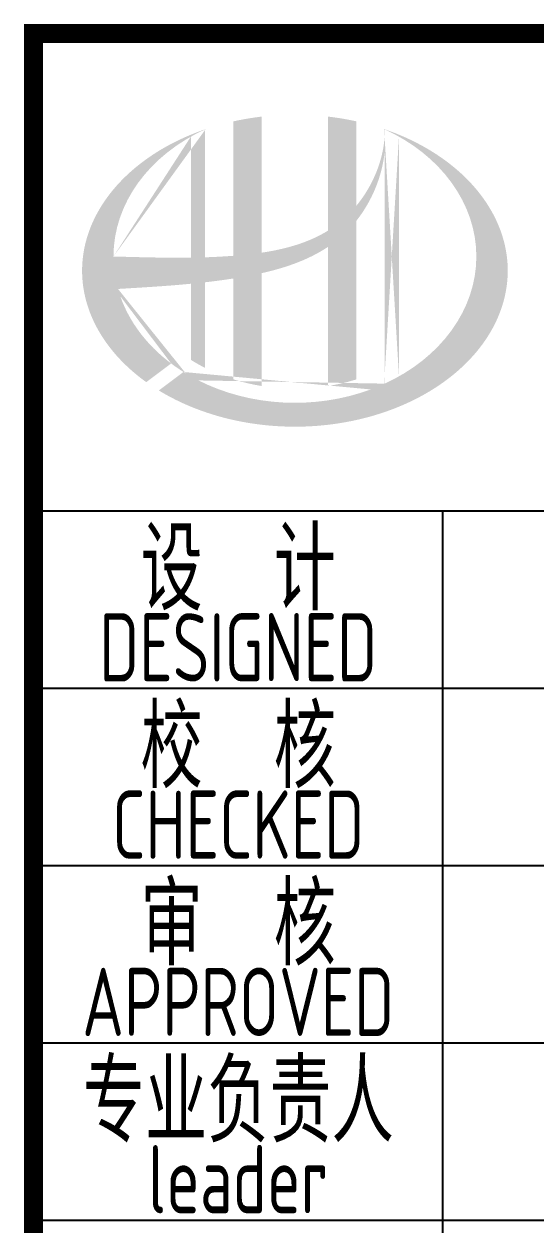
# Model space of a CAD drawing. Extents: x 5205853 to 5320510, y -422737 to -363337.
# Drawn here: x 5301475 to 5303351, y -420106 to -415702 of the extents above; entities that cross this region are included whole.
import ezdxf
from ezdxf.enums import TextEntityAlignment as Align

# ---------------------------------------------------------------- set-up
doc = ezdxf.new("R2010")
doc.units = 0
doc.header["$LTSCALE"] = 1000
doc.header["$MEASUREMENT"] = 0
doc.layers.get('0').update_dxf_attribs({"linetype": 'CONTINUOUS'})
doc.styles.add('AHD', font='sceie.shx', dxfattribs={"width": 0.7, "bigfont": 'sceic.shx'})

msp = doc.modelspace()

# ---------------------------------------------------------------- hatches: boundary and pattern name
h = msp.add_hatch(color=256)
edge = h.paths.add_edge_path()
edge.add_spline(control_points=[(5302346.1, -416615.7), (5302352.2, -416614.3), (5302358.3, -416612.9), (5302407.4, -416601), (5302450, -416588), (5302525, -416556.9), (5302557.9, -416539.9), (5302588.8, -416519.3)], knot_values=[61.629012, 61.629012, 61.629012, 61.629012, 63.330431, 63.330431, 75.353634, 75.353634, 85.398649, 85.398649, 85.398649, 85.398649], degree=3, periodic=0)
edge.add_line((5302588.8, -416519.3), (5302588.8, -417029.5))
edge.add_spline(control_points=[(5302588.8, -417029.5), (5302605.9, -417026.8), (5302622.9, -417023.5), (5302657.7, -417015.4), (5302675.4, -417010.6), (5302692.8, -417005.1)], knot_values=[4.908456, 4.908456, 4.908456, 4.908456, 4.992821, 4.992821, 5.083034, 5.083034, 5.083034, 5.083034], degree=3, periodic=0)
edge.add_line((5302692.8, -417005.1), (5302692.8, -416423.7))
edge.add_spline(control_points=[(5302692.8, -416423.7), (5302701.4, -416412.7), (5302709.6, -416401.4), (5302735.7, -416361.7), (5302751.4, -416331.8), (5302780.6, -416259), (5302791.8, -416215.2), (5302796.5, -416169.9), (5302796.7, -416168.6), (5302796.8, -416167.3)], knot_values=[97.991744, 97.991744, 97.991744, 97.991744, 101.64219, 101.64219, 110.337975, 110.337975, 121.934322, 121.934322, 122.270691, 122.270691, 122.270691, 122.270691], degree=3, periodic=0)
edge.add_line((5302796.8, -416167.3), (5302796.8, -416096.9))
edge.add_spline(control_points=[(5302796.8, -416096.9), (5302796.7, -416104.6), (5302796.3, -416112.2), (5302795.8, -416119.9)], knot_values=[126.194075, 126.194075, 126.194075, 126.194075, 128.396762, 128.396762, 128.396762, 128.396762], degree=3, periodic=0)
edge.add_spline(control_points=[(5302795.8, -416119.9), (5302795.3, -416126.1), (5302794.7, -416132.3), (5302793.9, -416138.6)], knot_values=[124.417049, 124.417049, 124.417049, 124.417049, 126.194075, 126.194075, 126.194075, 126.194075], degree=3, periodic=0)
edge.add_spline(control_points=[(5302793.9, -416138.6), (5302792.8, -416147.7), (5302791.3, -416156.8), (5302789.5, -416165.9)], knot_values=[121.80529, 121.80529, 121.80529, 121.80529, 124.417049, 124.417049, 124.417049, 124.417049], degree=3, periodic=0)
edge.add_spline(control_points=[(5302789.5, -416165.9), (5302787.1, -416178.1), (5302784.2, -416190.2), (5302780.7, -416202.2)], knot_values=[118.31574, 118.31574, 118.31574, 118.31574, 121.80529, 121.80529, 121.80529, 121.80529], degree=3, periodic=0)
edge.add_spline(control_points=[(5302780.7, -416202.2), (5302777.2, -416214.3), (5302773.1, -416226.3), (5302768.6, -416238.2)], knot_values=[114.795988, 114.795988, 114.795988, 114.795988, 118.31574, 118.31574, 118.31574, 118.31574], degree=3, periodic=0)
edge.add_spline(control_points=[(5302768.6, -416238.2), (5302764.1, -416249.9), (5302759.1, -416261.4), (5302753.7, -416272.8)], knot_values=[111.329641, 111.329641, 111.329641, 111.329641, 114.795988, 114.795988, 114.795988, 114.795988], degree=3, periodic=0)
edge.add_spline(control_points=[(5302753.7, -416272.8), (5302748.2, -416284.3), (5302742.2, -416295.7), (5302735.7, -416306.7)], knot_values=[107.79529, 107.79529, 107.79529, 107.79529, 111.329641, 111.329641, 111.329641, 111.329641], degree=3, periodic=0)
edge.add_spline(control_points=[(5302735.7, -416306.7), (5302729.4, -416317.6), (5302722.7, -416328.1), (5302715.5, -416338.4)], knot_values=[104.343579, 104.343579, 104.343579, 104.343579, 107.79529, 107.79529, 107.79529, 107.79529], degree=3, periodic=0)
edge.add_spline(control_points=[(5302715.5, -416338.4), (5302708.3, -416348.8), (5302700.7, -416358.8), (5302692.8, -416368.5)], knot_values=[100.8507, 100.8507, 100.8507, 100.8507, 104.343579, 104.343579, 104.343579, 104.343579], degree=3, periodic=0)
edge.add_line((5302692.8, -416368.5), (5302692.8, -416059.2))
edge.add_spline(control_points=[(5302692.8, -416059.2), (5302658.7, -416051.7), (5302623.9, -416045.8), (5302588.8, -416041.7)], knot_values=[4.423999, 4.423999, 4.423999, 4.423999, 4.558741, 4.558741, 4.558741, 4.558741], degree=3, periodic=0)
edge.add_line((5302588.8, -416041.7), (5302588.8, -416459.8))
edge.add_spline(control_points=[(5302588.8, -416459.8), (5302516.8, -416504.4), (5302432.6, -416527.6), (5302346.1, -416540.6)], knot_values=[63.246215, 63.246215, 63.246215, 63.246215, 87.689124, 87.689124, 87.689124, 87.689124], degree=3, periodic=0)
edge.add_line((5302346.1, -416540.6), (5302346.1, -416041.7))
edge.add_spline(control_points=[(5302346.1, -416041.7), (5302310.9, -416045.8), (5302276.2, -416051.7), (5302242.1, -416059.2)], knot_values=[4.866038, 4.866038, 4.866038, 4.866038, 5.000777, 5.000777, 5.000777, 5.000777], degree=3, periodic=0)
edge.add_line((5302242.1, -416059.2), (5302242.1, -416552.1))
edge.add_spline(control_points=[(5302242.1, -416552.1), (5302240.4, -416552.2), (5302205.5, -416554.8), (5302170.9, -416556.6), (5302138.1, -416557.6)], knot_values=[43.657356, 43.657356, 43.657356, 43.657356, 44.134253, 53.497092, 53.497092, 53.497092, 53.497092], degree=3, periodic=0)
edge.add_line((5302138.1, -416557.6), (5302138.1, -416088.5))
edge.add_spline(control_points=[(5302138.1, -416088.5), (5302121.1, -416094.3), (5302104.3, -416100.6), (5302087.9, -416107.4)], knot_values=[5.14157, 5.14157, 5.14157, 5.14157, 5.212921, 5.212921, 5.212921, 5.212921], degree=3, periodic=0)
edge.add_spline(control_points=[(5302087.9, -416107.4), (5302081, -416110.2), (5302074.2, -416113.1), (5302041.9, -416127.3), (5302017.4, -416139.5), (5301993.9, -416152.7)], knot_values=[5.212921, 5.212921, 5.212921, 5.212921, 5.24296, 5.24296, 5.355623, 5.355623, 5.355623, 5.355623], degree=3, periodic=0)
edge.add_spline(control_points=[(5301993.9, -416152.7), (5301979, -416161.1), (5301964.6, -416169.8), (5301950.6, -416178.9)], knot_values=[5.355623, 5.355623, 5.355623, 5.355623, 5.426974, 5.426974, 5.426974, 5.426974], degree=3, periodic=0)
edge.add_spline(control_points=[(5301950.6, -416178.9), (5301943.2, -416183.8), (5301935.9, -416188.7), (5301922.4, -416198.2), (5301916.2, -416202.7), (5301910, -416207.3)], knot_values=[5.426974, 5.426974, 5.426974, 5.426974, 5.464765, 5.464765, 5.498325, 5.498325, 5.498325, 5.498325], degree=3, periodic=0)
edge.add_spline(control_points=[(5301910, -416207.3), (5301884, -416226.9), (5301859.9, -416247.7), (5301838, -416269.7)], knot_values=[5.498325, 5.498325, 5.498325, 5.498325, 5.641027, 5.641027, 5.641027, 5.641027], degree=3, periodic=0)
edge.add_spline(control_points=[(5301838, -416269.7), (5301831, -416276.7), (5301824.2, -416283.8), (5301803.8, -416306.4), (5301790.9, -416322.2), (5301779.1, -416338.4)], knot_values=[5.641027, 5.641027, 5.641027, 5.641027, 5.686569, 5.686569, 5.783729, 5.783729, 5.783729, 5.783729], degree=3, periodic=0)
edge.add_spline(control_points=[(5301779.1, -416338.4), (5301764, -416359.2), (5301750.7, -416380.6), (5301737.6, -416405.6), (5301736, -416408.7), (5301734.4, -416411.9)], knot_values=[5.783729, 5.783729, 5.783729, 5.783729, 5.908374, 5.908374, 5.92643, 5.92643, 5.92643, 5.92643], degree=3, periodic=0)
edge.add_spline(control_points=[(5301734.4, -416411.9), (5301721.9, -416437), (5301711.9, -416462.7), (5301704.4, -416488.6)], knot_values=[5.92643, 5.92643, 5.92643, 5.92643, 6.069132, 6.069132, 6.069132, 6.069132], degree=3, periodic=0)
edge.add_spline(control_points=[(5301704.4, -416488.6), (5301701.2, -416499.7), (5301698.4, -416510.9), (5301693, -416537), (5301690.8, -416552.1), (5301689.3, -416567.1)], knot_values=[6.069132, 6.069132, 6.069132, 6.069132, 6.130179, 6.130179, 6.211834, 6.211834, 6.211834, 6.211834], degree=3, periodic=0)
edge.add_spline(control_points=[(5301689.3, -416567.1), (5301688.1, -416580.3), (5301687.4, -416593.5), (5301687.4, -416606.7)], knot_values=[6.211834, 6.211834, 6.211834, 6.211834, 6.283185, 6.283185, 6.283185, 6.283185], degree=3, periodic=0)
edge.add_spline(control_points=[(5301687.4, -416606.7), (5301687.4, -416616), (5301687.8, -416625.4), (5301688.4, -416634.7)], knot_values=[6.283185, 6.283185, 6.283185, 6.283185, 6.333655, 6.333655, 6.333655, 6.333655], degree=3, periodic=0)
edge.add_spline(control_points=[(5301688.4, -416634.7), (5301689.6, -416653.3), (5301692.1, -416671.9), (5301695.9, -416690.5)], knot_values=[6.333655, 6.333655, 6.333655, 6.333655, 6.434594, 6.434594, 6.434594, 6.434594], degree=3, periodic=0)
edge.add_spline(control_points=[(5301695.9, -416690.5), (5301696.2, -416691.7), (5301696.4, -416692.9), (5301700.3, -416711.4), (5301705.1, -416728.6), (5301711, -416745.6)], knot_values=[6.434594, 6.434594, 6.434594, 6.434594, 6.441278, 6.441278, 6.535532, 6.535532, 6.535532, 6.535532], degree=3, periodic=0)
edge.add_spline(control_points=[(5301711, -416745.6), (5301717.2, -416763.8), (5301724.7, -416781.9), (5301733.5, -416799.7)], knot_values=[6.535532, 6.535532, 6.535532, 6.535532, 6.636471, 6.636471, 6.636471, 6.636471], degree=3, periodic=0)
edge.add_spline(control_points=[(5301733.5, -416799.7), (5301735.7, -416804.1), (5301738, -416808.6), (5301747.3, -416826.2), (5301755, -416839.3), (5301763.4, -416852.1)], knot_values=[6.636471, 6.636471, 6.636471, 6.636471, 6.661894, 6.661894, 6.73741, 6.73741, 6.73741, 6.73741], degree=3, periodic=0)
edge.add_spline(control_points=[(5301763.4, -416852.1), (5301774.6, -416869.3), (5301786.9, -416886.1), (5301800.5, -416902.5)], knot_values=[6.73741, 6.73741, 6.73741, 6.73741, 6.838349, 6.838349, 6.838349, 6.838349], degree=3, periodic=0)
edge.add_spline(control_points=[(5301800.5, -416902.5), (5301806.4, -416909.6), (5301812.5, -416916.7), (5301827.1, -416932.6), (5301835.6, -416941.5), (5301844.5, -416950.1)], knot_values=[6.838349, 6.838349, 6.838349, 6.838349, 6.88251, 6.88251, 6.939288, 6.939288, 6.939288, 6.939288], degree=3, periodic=0)
edge.add_spline(control_points=[(5301844.5, -416950.1), (5301860.3, -416965.5), (5301877.1, -416980.3), (5301895, -416994.5)], knot_values=[6.939288, 6.939288, 6.939288, 6.939288, 7.040227, 7.040227, 7.040227, 7.040227], degree=3, periodic=0)
edge.add_spline(control_points=[(5301895, -416994.5), (5301904, -417001.6), (5301913.2, -417008.6), (5301922.6, -417015.3)], knot_values=[7.040227, 7.040227, 7.040227, 7.040227, 7.090696, 7.090696, 7.090696, 7.090696], degree=3, periodic=0)
edge.add_line((5301922.6, -417015.3), (5302013.8, -416947))
edge.add_ellipse((5302467.4, -416554.7), major_axis=(665, 0), ratio=0.806676, start_angle=192.819, end_angle=226.9853, ccw=False)
edge.add_spline(control_points=[(5301819, -416673.7), (5301843, -416672.2), (5301867.1, -416670.8), (5301955.8, -416665.3), (5302020.6, -416661), (5302086.1, -416654.6)], knot_values=[11.398263, 11.398263, 11.398263, 11.398263, 18.40729, 18.40729, 37.18094, 37.18094, 37.18094, 37.18094], degree=3, periodic=0)
edge.add_line((5302086.1, -416654.6), (5302086.1, -416933.7))
edge.add_spline(control_points=[(5302086.1, -416933.7), (5302089.7, -416935.9), (5302093.3, -416938.1), (5302110.2, -416948.3), (5302124, -416955.9), (5302138.1, -416963.1)], knot_values=[4.049945, 4.049945, 4.049945, 4.049945, 4.072021, 4.072021, 4.153257, 4.153257, 4.153257, 4.153257], degree=3, periodic=0)
edge.add_line((5302138.1, -416963.1), (5302138.1, -416649.2))
edge.add_spline(control_points=[(5302138.1, -416649.2), (5302170.3, -416645.5), (5302202.7, -416641.3), (5302237.5, -416635.9), (5302239.8, -416635.5), (5302242.1, -416635.2)], knot_values=[42.135009, 42.135009, 42.135009, 42.135009, 51.307228, 51.307228, 51.948574, 51.948574, 51.948574, 51.948574], degree=3, periodic=0)
edge.add_line((5302242.1, -416635.2), (5302242.1, -417005.1))
edge.add_spline(control_points=[(5302242.1, -417005.1), (5302275.7, -417015.7), (5302310.6, -417023.9), (5302346.1, -417029.5)], knot_values=[4.34174, 4.34174, 4.34174, 4.34174, 4.516316, 4.516316, 4.516316, 4.516316], degree=3, periodic=0)
edge.add_line((5302346.1, -417029.5), (5302346.1, -416615.7))
edge = h.paths.add_edge_path(flags=16)
edge.add_ellipse((5302467.4, -416554.7), major_axis=(665, 0), ratio=0.806676, start_angle=124.9875, end_angle=179.999, ccw=False)
edge.add_line((5302086.1, -416115.2), (5302086.1, -416558.8))
edge.add_spline(control_points=[(5302086.1, -416558.8), (5301990.8, -416560.1), (5301896.8, -416557.1), (5301802.4, -416554.7)], knot_values=[11.27373, 11.27373, 11.27373, 11.27373, 38.687513, 38.687513, 38.687513, 38.687513], degree=3, periodic=0)
edge = h.paths.add_edge_path()
edge.add_spline(control_points=[(5301968.6, -417045.8), (5301999.7, -417064.8), (5302032.8, -417082.1), (5302117.4, -417119.3), (5302170.7, -417137.2), (5302281.4, -417163.7), (5302338.9, -417172.5), (5302455, -417180.2), (5302513.7, -417179.3), (5302629.3, -417167.8), (5302686.1, -417157.3), (5302795.2, -417127.2), (5302847.3, -417107.7), (5302944.2, -417060.8), (5302989, -417033.5), (5303068.9, -416972.5), (5303104.1, -416939), (5303163.4, -416867.5), (5303187.6, -416829.6), (5303223.9, -416751.5), (5303236.2, -416711.3), (5303248.8, -416630.1), (5303249.1, -416589.1), (5303237.6, -416507.6), (5303225.8, -416467.1), (5303190.2, -416388.4), (5303166.4, -416350.2), (5303107.6, -416278), (5303072.5, -416244), (5302992.7, -416182.4), (5302948, -416154.7), (5302866.8, -416114.9), (5302832.4, -416100.7), (5302796.8, -416088.5)], knot_values=[0.886421, 0.886421, 0.886421, 0.886421, 1.040557, 1.040557, 1.261172, 1.261172, 1.481788, 1.481788, 1.702404, 1.702404, 1.92302, 1.92302, 2.143636, 2.143636, 2.364252, 2.364252, 2.584868, 2.584868, 2.805484, 2.805484, 3.026099, 3.026099, 3.246715, 3.246715, 3.46852, 3.46852, 3.690325, 3.690325, 3.91213, 3.91213, 4.133935, 4.133935, 4.283209, 4.283209, 4.283209, 4.283209], degree=3, periodic=0)
edge.add_line((5302796.8, -416088.5), (5302796.8, -416088.5))
edge.add_spline(control_points=[(5302796.8, -416088.6), (5302796.8, -416091.4), (5302796.8, -416094.1), (5302796.8, -416096.9)], knot_values=[128.396762, 128.396762, 128.396762, 128.396762, 129.192193, 129.192193, 129.192193, 129.192193], degree=3, periodic=0)
edge.add_line((5302796.8, -416096.9), (5302796.8, -417020.8))
edge.add_ellipse((5302467.4, -416554.7), major_axis=(665, 0), ratio=0.806676, start_angle=232.1054, end_angle=299.6833, ccw=False)
edge.add_line((5302059, -416978.1), (5301968.6, -417045.8))
edge = h.paths.add_edge_path(flags=16)
edge.add_ellipse((5302467.4, -416554.7), major_axis=(665, 0), ratio=0.806676, start_angle=304.9875, end_angle=415.0121, ccw=False)
edge.add_line((5302848.8, -416994.2), (5302848.8, -416115.2))
h = msp.add_hatch(color=256)
edge = h.paths.add_edge_path()
edge.add_spline(control_points=[(5302346.1, -416615.7), (5302352.2, -416614.3), (5302358.3, -416612.9), (5302407.4, -416601), (5302450, -416588), (5302525, -416556.9), (5302557.9, -416539.9), (5302588.8, -416519.3)], knot_values=[61.629012, 61.629012, 61.629012, 61.629012, 63.330431, 63.330431, 75.353634, 75.353634, 85.398649, 85.398649, 85.398649, 85.398649], degree=3, periodic=0)
edge.add_line((5302588.8, -416519.3), (5302588.8, -417029.5))
edge.add_spline(control_points=[(5302588.8, -417029.5), (5302605.9, -417026.8), (5302622.9, -417023.5), (5302657.7, -417015.4), (5302675.4, -417010.6), (5302692.8, -417005.1)], knot_values=[4.908456, 4.908456, 4.908456, 4.908456, 4.992821, 4.992821, 5.083034, 5.083034, 5.083034, 5.083034], degree=3, periodic=0)
edge.add_line((5302692.8, -417005.1), (5302692.8, -416423.7))
edge.add_spline(control_points=[(5302692.8, -416423.7), (5302701.4, -416412.7), (5302709.6, -416401.4), (5302735.7, -416361.7), (5302751.4, -416331.8), (5302780.6, -416259), (5302791.8, -416215.2), (5302796.5, -416169.9), (5302796.7, -416168.6), (5302796.8, -416167.3)], knot_values=[97.991744, 97.991744, 97.991744, 97.991744, 101.64219, 101.64219, 110.337975, 110.337975, 121.934322, 121.934322, 122.270691, 122.270691, 122.270691, 122.270691], degree=3, periodic=0)
edge.add_line((5302796.8, -416167.3), (5302796.8, -416096.9))
edge.add_spline(control_points=[(5302796.8, -416096.9), (5302796.7, -416104.6), (5302796.3, -416112.2), (5302795.8, -416119.9)], knot_values=[126.194075, 126.194075, 126.194075, 126.194075, 128.396762, 128.396762, 128.396762, 128.396762], degree=3, periodic=0)
edge.add_spline(control_points=[(5302795.8, -416119.9), (5302795.3, -416126.1), (5302794.7, -416132.3), (5302793.9, -416138.6)], knot_values=[124.417049, 124.417049, 124.417049, 124.417049, 126.194075, 126.194075, 126.194075, 126.194075], degree=3, periodic=0)
edge.add_spline(control_points=[(5302793.9, -416138.6), (5302792.8, -416147.7), (5302791.3, -416156.8), (5302789.5, -416165.9)], knot_values=[121.80529, 121.80529, 121.80529, 121.80529, 124.417049, 124.417049, 124.417049, 124.417049], degree=3, periodic=0)
edge.add_spline(control_points=[(5302789.5, -416165.9), (5302787.1, -416178.1), (5302784.2, -416190.2), (5302780.7, -416202.2)], knot_values=[118.31574, 118.31574, 118.31574, 118.31574, 121.80529, 121.80529, 121.80529, 121.80529], degree=3, periodic=0)
edge.add_spline(control_points=[(5302780.7, -416202.2), (5302777.2, -416214.3), (5302773.1, -416226.3), (5302768.6, -416238.2)], knot_values=[114.795988, 114.795988, 114.795988, 114.795988, 118.31574, 118.31574, 118.31574, 118.31574], degree=3, periodic=0)
edge.add_spline(control_points=[(5302768.6, -416238.2), (5302764.1, -416249.9), (5302759.1, -416261.4), (5302753.7, -416272.8)], knot_values=[111.329641, 111.329641, 111.329641, 111.329641, 114.795988, 114.795988, 114.795988, 114.795988], degree=3, periodic=0)
edge.add_spline(control_points=[(5302753.7, -416272.8), (5302748.2, -416284.3), (5302742.2, -416295.7), (5302735.7, -416306.7)], knot_values=[107.79529, 107.79529, 107.79529, 107.79529, 111.329641, 111.329641, 111.329641, 111.329641], degree=3, periodic=0)
edge.add_spline(control_points=[(5302735.7, -416306.7), (5302729.4, -416317.6), (5302722.7, -416328.1), (5302715.5, -416338.4)], knot_values=[104.343579, 104.343579, 104.343579, 104.343579, 107.79529, 107.79529, 107.79529, 107.79529], degree=3, periodic=0)
edge.add_spline(control_points=[(5302715.5, -416338.4), (5302708.3, -416348.8), (5302700.7, -416358.8), (5302692.8, -416368.5)], knot_values=[100.8507, 100.8507, 100.8507, 100.8507, 104.343579, 104.343579, 104.343579, 104.343579], degree=3, periodic=0)
edge.add_line((5302692.8, -416368.5), (5302692.8, -416059.2))
edge.add_spline(control_points=[(5302692.8, -416059.2), (5302658.7, -416051.7), (5302623.9, -416045.8), (5302588.8, -416041.7)], knot_values=[4.423999, 4.423999, 4.423999, 4.423999, 4.558741, 4.558741, 4.558741, 4.558741], degree=3, periodic=0)
edge.add_line((5302588.8, -416041.7), (5302588.8, -416459.8))
edge.add_spline(control_points=[(5302588.8, -416459.8), (5302516.8, -416504.4), (5302432.6, -416527.6), (5302346.1, -416540.6)], knot_values=[63.246215, 63.246215, 63.246215, 63.246215, 87.689124, 87.689124, 87.689124, 87.689124], degree=3, periodic=0)
edge.add_line((5302346.1, -416540.6), (5302346.1, -416041.7))
edge.add_spline(control_points=[(5302346.1, -416041.7), (5302310.9, -416045.8), (5302276.2, -416051.7), (5302242.1, -416059.2)], knot_values=[4.866038, 4.866038, 4.866038, 4.866038, 5.000777, 5.000777, 5.000777, 5.000777], degree=3, periodic=0)
edge.add_line((5302242.1, -416059.2), (5302242.1, -416552.1))
edge.add_spline(control_points=[(5302242.1, -416552.1), (5302240.4, -416552.2), (5302205.5, -416554.8), (5302170.9, -416556.6), (5302138.1, -416557.6)], knot_values=[43.657356, 43.657356, 43.657356, 43.657356, 44.134253, 53.497092, 53.497092, 53.497092, 53.497092], degree=3, periodic=0)
edge.add_line((5302138.1, -416557.6), (5302138.1, -416088.5))
edge.add_spline(control_points=[(5302138.1, -416088.5), (5302121.1, -416094.3), (5302104.3, -416100.6), (5302087.9, -416107.4)], knot_values=[5.14157, 5.14157, 5.14157, 5.14157, 5.212921, 5.212921, 5.212921, 5.212921], degree=3, periodic=0)
edge.add_spline(control_points=[(5302087.9, -416107.4), (5302081, -416110.2), (5302074.2, -416113.1), (5302041.9, -416127.3), (5302017.4, -416139.5), (5301993.9, -416152.7)], knot_values=[5.212921, 5.212921, 5.212921, 5.212921, 5.24296, 5.24296, 5.355623, 5.355623, 5.355623, 5.355623], degree=3, periodic=0)
edge.add_spline(control_points=[(5301993.9, -416152.7), (5301979, -416161.1), (5301964.6, -416169.8), (5301950.6, -416178.9)], knot_values=[5.355623, 5.355623, 5.355623, 5.355623, 5.426974, 5.426974, 5.426974, 5.426974], degree=3, periodic=0)
edge.add_spline(control_points=[(5301950.6, -416178.9), (5301943.2, -416183.8), (5301935.9, -416188.7), (5301922.4, -416198.2), (5301916.2, -416202.7), (5301910, -416207.3)], knot_values=[5.426974, 5.426974, 5.426974, 5.426974, 5.464765, 5.464765, 5.498325, 5.498325, 5.498325, 5.498325], degree=3, periodic=0)
edge.add_spline(control_points=[(5301910, -416207.3), (5301884, -416226.9), (5301859.9, -416247.7), (5301838, -416269.7)], knot_values=[5.498325, 5.498325, 5.498325, 5.498325, 5.641027, 5.641027, 5.641027, 5.641027], degree=3, periodic=0)
edge.add_spline(control_points=[(5301838, -416269.7), (5301831, -416276.7), (5301824.2, -416283.8), (5301803.8, -416306.4), (5301790.9, -416322.2), (5301779.1, -416338.4)], knot_values=[5.641027, 5.641027, 5.641027, 5.641027, 5.686569, 5.686569, 5.783729, 5.783729, 5.783729, 5.783729], degree=3, periodic=0)
edge.add_spline(control_points=[(5301779.1, -416338.4), (5301764, -416359.2), (5301750.7, -416380.6), (5301737.6, -416405.6), (5301736, -416408.7), (5301734.4, -416411.9)], knot_values=[5.783729, 5.783729, 5.783729, 5.783729, 5.908374, 5.908374, 5.92643, 5.92643, 5.92643, 5.92643], degree=3, periodic=0)
edge.add_spline(control_points=[(5301734.4, -416411.9), (5301721.9, -416437), (5301711.9, -416462.7), (5301704.4, -416488.6)], knot_values=[5.92643, 5.92643, 5.92643, 5.92643, 6.069132, 6.069132, 6.069132, 6.069132], degree=3, periodic=0)
edge.add_spline(control_points=[(5301704.4, -416488.6), (5301701.2, -416499.7), (5301698.4, -416510.9), (5301693, -416537), (5301690.8, -416552.1), (5301689.3, -416567.1)], knot_values=[6.069132, 6.069132, 6.069132, 6.069132, 6.130179, 6.130179, 6.211834, 6.211834, 6.211834, 6.211834], degree=3, periodic=0)
edge.add_spline(control_points=[(5301689.3, -416567.1), (5301688.1, -416580.3), (5301687.4, -416593.5), (5301687.4, -416606.7)], knot_values=[6.211834, 6.211834, 6.211834, 6.211834, 6.283185, 6.283185, 6.283185, 6.283185], degree=3, periodic=0)
edge.add_spline(control_points=[(5301687.4, -416606.7), (5301687.4, -416616), (5301687.8, -416625.4), (5301688.4, -416634.7)], knot_values=[6.283185, 6.283185, 6.283185, 6.283185, 6.333655, 6.333655, 6.333655, 6.333655], degree=3, periodic=0)
edge.add_spline(control_points=[(5301688.4, -416634.7), (5301689.6, -416653.3), (5301692.1, -416671.9), (5301695.9, -416690.5)], knot_values=[6.333655, 6.333655, 6.333655, 6.333655, 6.434594, 6.434594, 6.434594, 6.434594], degree=3, periodic=0)
edge.add_spline(control_points=[(5301695.9, -416690.5), (5301696.2, -416691.7), (5301696.4, -416692.9), (5301700.3, -416711.4), (5301705.1, -416728.6), (5301711, -416745.6)], knot_values=[6.434594, 6.434594, 6.434594, 6.434594, 6.441278, 6.441278, 6.535532, 6.535532, 6.535532, 6.535532], degree=3, periodic=0)
edge.add_spline(control_points=[(5301711, -416745.6), (5301717.2, -416763.8), (5301724.7, -416781.9), (5301733.5, -416799.7)], knot_values=[6.535532, 6.535532, 6.535532, 6.535532, 6.636471, 6.636471, 6.636471, 6.636471], degree=3, periodic=0)
edge.add_spline(control_points=[(5301733.5, -416799.7), (5301735.7, -416804.1), (5301738, -416808.6), (5301747.3, -416826.2), (5301755, -416839.3), (5301763.4, -416852.1)], knot_values=[6.636471, 6.636471, 6.636471, 6.636471, 6.661894, 6.661894, 6.73741, 6.73741, 6.73741, 6.73741], degree=3, periodic=0)
edge.add_spline(control_points=[(5301763.4, -416852.1), (5301774.6, -416869.3), (5301786.9, -416886.1), (5301800.5, -416902.5)], knot_values=[6.73741, 6.73741, 6.73741, 6.73741, 6.838349, 6.838349, 6.838349, 6.838349], degree=3, periodic=0)
edge.add_spline(control_points=[(5301800.5, -416902.5), (5301806.4, -416909.6), (5301812.5, -416916.7), (5301827.1, -416932.6), (5301835.6, -416941.5), (5301844.5, -416950.1)], knot_values=[6.838349, 6.838349, 6.838349, 6.838349, 6.88251, 6.88251, 6.939288, 6.939288, 6.939288, 6.939288], degree=3, periodic=0)
edge.add_spline(control_points=[(5301844.5, -416950.1), (5301860.3, -416965.5), (5301877.1, -416980.3), (5301895, -416994.5)], knot_values=[6.939288, 6.939288, 6.939288, 6.939288, 7.040227, 7.040227, 7.040227, 7.040227], degree=3, periodic=0)
edge.add_spline(control_points=[(5301895, -416994.5), (5301904, -417001.6), (5301913.2, -417008.6), (5301922.6, -417015.3)], knot_values=[7.040227, 7.040227, 7.040227, 7.040227, 7.090696, 7.090696, 7.090696, 7.090696], degree=3, periodic=0)
edge.add_line((5301922.6, -417015.3), (5302013.8, -416947))
edge.add_ellipse((5302467.4, -416554.7), major_axis=(665, 0), ratio=0.806676, start_angle=192.819, end_angle=226.9853, ccw=False)
edge.add_spline(control_points=[(5301819, -416673.7), (5301843, -416672.2), (5301867.1, -416670.8), (5301955.8, -416665.3), (5302020.6, -416661), (5302086.1, -416654.6)], knot_values=[11.398263, 11.398263, 11.398263, 11.398263, 18.40729, 18.40729, 37.18094, 37.18094, 37.18094, 37.18094], degree=3, periodic=0)
edge.add_line((5302086.1, -416654.6), (5302086.1, -416933.7))
edge.add_spline(control_points=[(5302086.1, -416933.7), (5302089.7, -416935.9), (5302093.3, -416938.1), (5302110.2, -416948.3), (5302124, -416955.9), (5302138.1, -416963.1)], knot_values=[4.049945, 4.049945, 4.049945, 4.049945, 4.072021, 4.072021, 4.153257, 4.153257, 4.153257, 4.153257], degree=3, periodic=0)
edge.add_line((5302138.1, -416963.1), (5302138.1, -416649.2))
edge.add_spline(control_points=[(5302138.1, -416649.2), (5302170.3, -416645.5), (5302202.7, -416641.3), (5302237.5, -416635.9), (5302239.8, -416635.5), (5302242.1, -416635.2)], knot_values=[42.135009, 42.135009, 42.135009, 42.135009, 51.307228, 51.307228, 51.948574, 51.948574, 51.948574, 51.948574], degree=3, periodic=0)
edge.add_line((5302242.1, -416635.2), (5302242.1, -417005.1))
edge.add_spline(control_points=[(5302242.1, -417005.1), (5302275.7, -417015.7), (5302310.6, -417023.9), (5302346.1, -417029.5)], knot_values=[4.34174, 4.34174, 4.34174, 4.34174, 4.516316, 4.516316, 4.516316, 4.516316], degree=3, periodic=0)
edge.add_line((5302346.1, -417029.5), (5302346.1, -416615.7))
edge = h.paths.add_edge_path(flags=16)
edge.add_ellipse((5302467.4, -416554.7), major_axis=(665, 0), ratio=0.806676, start_angle=124.9875, end_angle=179.999, ccw=False)
edge.add_line((5302086.1, -416115.2), (5302086.1, -416558.8))
edge.add_spline(control_points=[(5302086.1, -416558.8), (5301990.8, -416560.1), (5301896.8, -416557.1), (5301802.4, -416554.7)], knot_values=[11.27373, 11.27373, 11.27373, 11.27373, 38.687513, 38.687513, 38.687513, 38.687513], degree=3, periodic=0)
edge = h.paths.add_edge_path()
edge.add_spline(control_points=[(5301968.6, -417045.8), (5301999.7, -417064.8), (5302032.8, -417082.1), (5302117.4, -417119.3), (5302170.7, -417137.2), (5302281.4, -417163.7), (5302338.9, -417172.5), (5302455, -417180.2), (5302513.7, -417179.3), (5302629.3, -417167.8), (5302686.1, -417157.3), (5302795.2, -417127.2), (5302847.3, -417107.7), (5302944.2, -417060.8), (5302989, -417033.5), (5303068.9, -416972.5), (5303104.1, -416939), (5303163.4, -416867.5), (5303187.6, -416829.6), (5303223.9, -416751.5), (5303236.2, -416711.3), (5303248.8, -416630.1), (5303249.1, -416589.1), (5303237.6, -416507.6), (5303225.8, -416467.1), (5303190.2, -416388.4), (5303166.4, -416350.2), (5303107.6, -416278), (5303072.5, -416244), (5302992.7, -416182.4), (5302948, -416154.7), (5302866.8, -416114.9), (5302832.4, -416100.7), (5302796.8, -416088.5)], knot_values=[0.886421, 0.886421, 0.886421, 0.886421, 1.040557, 1.040557, 1.261172, 1.261172, 1.481788, 1.481788, 1.702404, 1.702404, 1.92302, 1.92302, 2.143636, 2.143636, 2.364252, 2.364252, 2.584868, 2.584868, 2.805484, 2.805484, 3.026099, 3.026099, 3.246715, 3.246715, 3.46852, 3.46852, 3.690325, 3.690325, 3.91213, 3.91213, 4.133935, 4.133935, 4.283209, 4.283209, 4.283209, 4.283209], degree=3, periodic=0)
edge.add_line((5302796.8, -416088.5), (5302796.8, -416088.5))
edge.add_spline(control_points=[(5302796.8, -416088.6), (5302796.8, -416091.4), (5302796.8, -416094.1), (5302796.8, -416096.9)], knot_values=[128.396762, 128.396762, 128.396762, 128.396762, 129.192193, 129.192193, 129.192193, 129.192193], degree=3, periodic=0)
edge.add_line((5302796.8, -416096.9), (5302796.8, -417020.8))
edge.add_ellipse((5302467.4, -416554.7), major_axis=(665, 0), ratio=0.806676, start_angle=232.1054, end_angle=299.6833, ccw=False)
edge.add_line((5302059, -416978.1), (5301968.6, -417045.8))
edge = h.paths.add_edge_path(flags=16)
edge.add_ellipse((5302467.4, -416554.7), major_axis=(665, 0), ratio=0.806676, start_angle=304.9875, end_angle=415.0121, ccw=False)
edge.add_line((5302848.8, -416994.2), (5302848.8, -416115.2))

# ---------------------------------------------------------------- linework, layer by layer
for p, q in [((5301509.6, -417487.3), (5319509.6, -417487.3)), ((5303009.6, -420737.3), (5303009.6, -417487.3)), ((5301509.6, -418137.3), (5307009.6, -418137.3)), ((5301509.6, -418787.3), (5307009.6, -418787.3)), ((5301509.6, -419437.3), (5307009.6, -419437.3)), ((5301509.6, -420087.3), (5319509.6, -420087.3))]:
    msp.add_line(p, q)
at = {"const_width": 70}
msp.add_lwpolyline([(5301509.6, -415737.3), (5301509.6, -421737.3)], dxfattribs=at)
msp.add_lwpolyline([(5319509.6, -415737.3, 70, 70, 0), (5301509.6, -415737.3, 70, 70, 0), (5301509.6, -421737.3, 0, 0, 0)], format="xyseb")

# ---------------------------------------------------------------- texts
at = {"style": 'AHD', "width": 0.8}
for s, height, p in [('设  计', 300, (5302259.6, -417687.3)), ('设  计', 300, (5302259.6, -417687.3)), ('DESIGNED', 250, (5302259.6, -417987.3)), ('DESIGNED', 250, (5302259.6, -417987.3)), ('校  核', 300, (5302259.6, -418337.3)), ('校  核', 300, (5302259.6, -418337.3)), ('CHECKED', 250, (5302259.6, -418637.3)), ('CHECKED', 250, (5302259.6, -418637.3)), ('审  核', 300, (5302259.6, -418987.3)), ('审  核', 300, (5302259.6, -418987.3)), ('APPROVED', 250, (5302259.6, -419287.3)), ('APPROVED', 250, (5302259.6, -419287.3)), ('专业负责人', 300, (5302259.6, -419637.3)), ('leader', 250, (5302259.6, -419937.3))]:
    msp.add_text(s, height=height, dxfattribs=at).set_placement(p, align=Align.MIDDLE)

doc.saveas('drawing.dxf')
